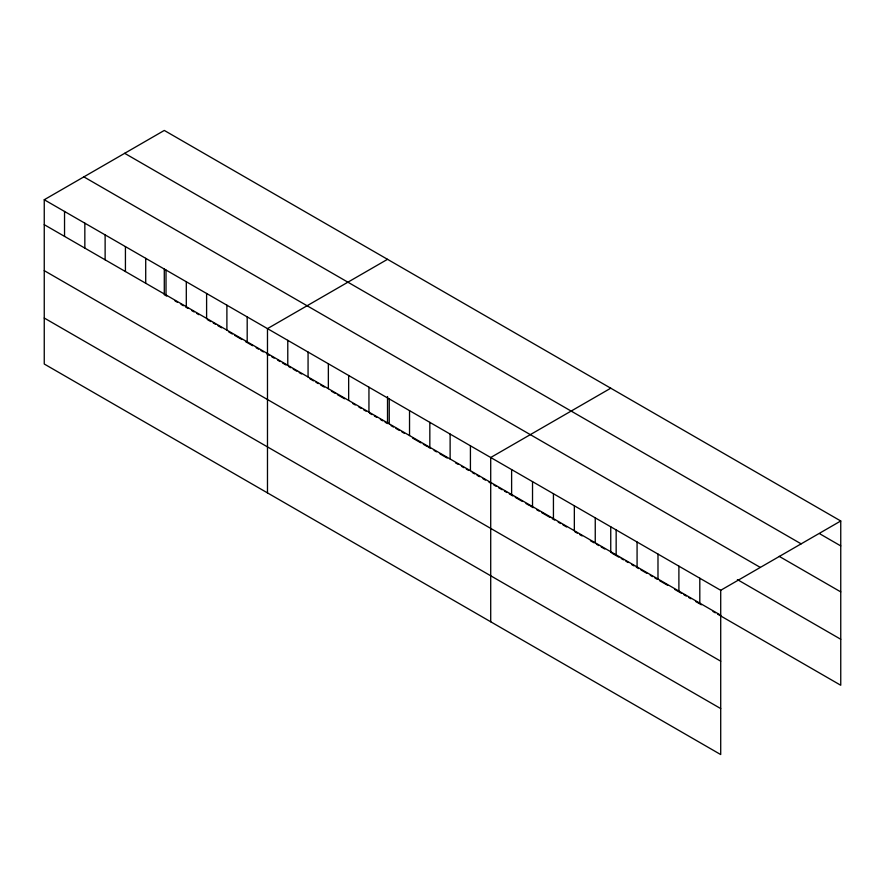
<?xml version="1.0" encoding="UTF-8"?>
<svg xmlns="http://www.w3.org/2000/svg" width="885" height="885" viewBox="0 0 885 885"><rect width="100%" height="100%" fill="white"/><g stroke="black" fill="none" stroke-linecap="round" stroke-linejoin="round"><path stroke-width="1.33" d="M44.25 199.744L720.711 590.295L720.711 754.562L44.25 364.012L44.25 199.744L164.289 130.438L840.75 520.988L840.75 685.255L717.624 614.168M387.519 259.316L267.48 328.623L267.48 492.89M610.75 388.205L490.71 457.512L490.71 621.779M720.711 590.295L840.75 520.988M819.842 533.832L840.75 545.912M124.674 153.315L801.135 543.855M779.187 556.344L840.75 591.888M83.865 176.878L760.326 567.429M737.371 579.586L840.75 639.269M44.25 224.668L720.711 615.219M166.679 296.088L164.289 294.705L164.289 269.007M175.031 300.911L177.42 302.283M181.005 304.351L183.394 305.734M185.784 307.106L188.162 308.489M191.746 310.558L194.136 311.94M196.525 313.312L198.915 314.695M207.267 319.518L210.851 321.587M213.241 322.959L215.619 324.341M218.009 325.724L221.593 327.793M228.75 331.919L232.335 333.988M234.724 335.371L241.882 339.508M245.466 341.577L252.634 345.703M256.207 347.772L258.597 349.155M260.986 350.526L263.376 351.909M266.949 353.978L269.339 355.361M271.728 356.732L274.118 358.115M277.702 360.184L280.08 361.556M282.47 362.938L286.054 365.007M288.444 366.379L290.833 367.762M293.212 369.145L296.796 371.202M299.185 372.585L301.575 373.968M309.927 378.791L313.511 380.86M315.901 382.231L318.29 383.614M320.669 384.997L324.253 387.055M331.421 391.192L334.995 393.261M337.384 394.644L344.553 398.781M352.905 403.604L355.294 404.976M358.879 407.045L361.257 408.427M363.647 409.799L366.036 411.182M369.62 413.251L372.01 414.623M374.388 416.005L376.778 417.388M380.362 419.457L382.751 420.829M385.141 422.211L387.519 423.583L387.519 396.535M391.104 425.652L393.493 427.035M395.883 428.406L399.456 430.475M401.845 431.858L404.235 433.241M412.587 438.064L420.95 442.887M423.34 444.259L426.913 446.328M428.108 447.025L430.497 448.396M434.081 450.465L436.471 451.848M440.044 453.916L447.213 458.043M455.565 462.877L457.954 464.249M461.539 466.318L463.928 467.7M466.306 469.072L468.696 470.455M472.28 472.524L474.67 473.895M477.059 475.278L479.438 476.661M483.022 478.719L485.411 480.101M488.996 482.17L491.374 483.553M493.764 484.925L496.153 486.308M498.543 487.679L502.127 489.748M504.505 491.131L506.895 492.502M509.284 493.885L512.869 495.954M515.258 497.337L522.415 501.463M526 503.532L529.584 505.601M530.768 506.286L533.157 507.669M536.741 509.738L539.131 511.121M541.52 512.492L549.873 517.316M552.262 518.698L554.652 520.081M558.225 522.139L560.614 523.522M563.004 524.905L566.588 526.973M574.94 531.797L577.33 533.168M579.719 534.551L582.109 535.923M590.461 540.757L594.045 542.815M596.435 544.198L598.813 545.58M601.203 546.952L604.787 549.021M611.911 553.136L618.88 557.163M621.204 558.501L623.527 559.851M625.85 561.19L628.173 562.528M631.658 564.541L633.981 565.88M636.304 567.219L638.627 568.568M640.95 569.907L646.769 573.259M650.254 575.272L652.577 576.611M654.9 577.949L657.223 579.299M659.546 580.637L667.677 585.328M674.647 589.355L681.616 593.381M683.939 594.72L686.262 596.059M688.585 597.397L690.908 598.747M695.555 601.424L701.362 604.776M712.978 611.48L715.301 612.829M44.25 270.644L720.711 661.195M44.25 318.025L720.711 708.575M699.803 578.226L699.803 603.139M678.895 566.157L678.895 591.069M657.986 554.076L657.986 579M637.078 542.007L637.078 566.931M616.159 529.938L616.159 554.851M610.75 526.774L610.75 552.472M595.251 517.869L595.251 542.782M574.343 505.789L574.343 530.712M553.435 493.719L553.435 518.643M532.527 481.65L532.527 506.574M511.618 469.581L511.618 494.494M470.422 445.786L470.422 470.709M450.122 434.07L450.122 458.994M429.833 422.355L429.833 447.279M409.534 410.64L409.534 435.564M389.245 398.925L389.245 423.849M368.945 387.21L368.945 412.122M348.657 375.494L348.657 400.407M328.357 363.779L328.357 388.692M308.069 352.064L308.069 376.977M287.78 340.338L287.78 365.262M247.192 316.907L247.192 341.831M226.892 305.192L226.892 330.116M206.603 293.477L206.603 318.401M186.304 281.762L186.304 306.675M166.015 270.047L166.015 294.959M145.715 258.332L145.715 283.244M125.427 246.605L125.427 271.529M105.127 234.89L105.127 259.814M84.838 223.175L84.838 248.099M64.539 211.46L64.539 236.383"/></g></svg>
